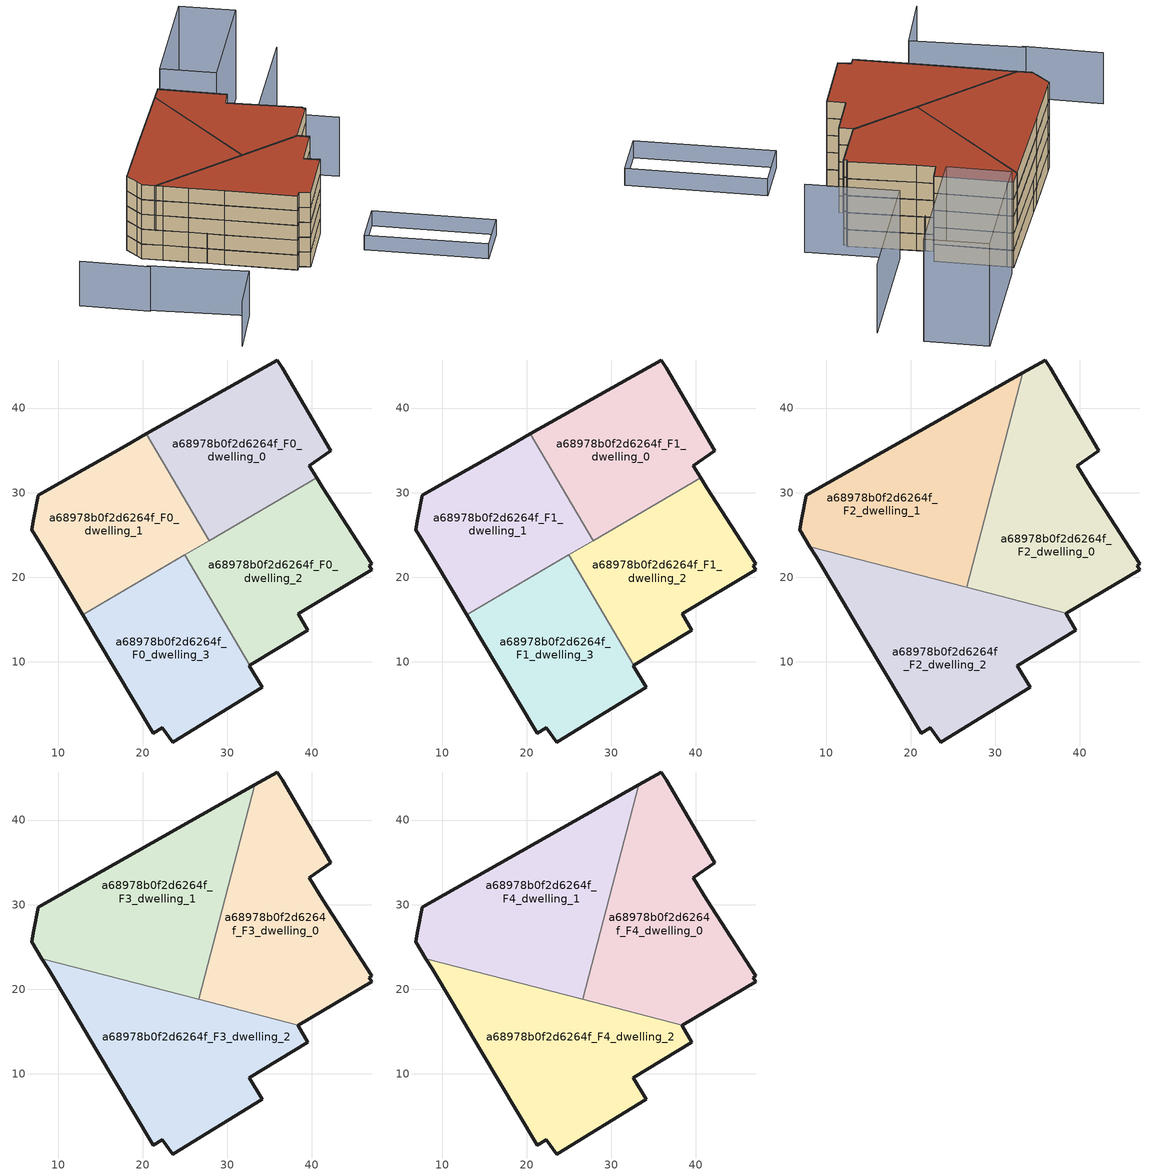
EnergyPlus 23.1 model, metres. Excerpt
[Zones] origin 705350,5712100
a68978b0f2d6264f_F0_dwelling_0
 floor ground (EU_floor_Construction): 40.54,31.78 39.67,33.19 42.21,34.93 36.46,44.74 35.92,45.68 20.44,36.95 27.83,24.33 z0
 wall outside (EU_wall_Construction): 20.44,36.95 35.92,45.68 36.46,44.74 42.21,34.93 39.67,33.19 40.54,31.78 z0:3
 wall to a68978b0f2d6264f_F0_dwelling_1 (EU_wall_Construction): 27.83,24.33 20.44,36.95 z0:3
 wall to a68978b0f2d6264f_F0_dwelling_2 (EU_wall_Construction): 40.54,31.78 27.83,24.33 z0:3
a68978b0f2d6264f_F0_dwelling_1
 floor ground (EU_floor_Construction): 27.83,24.33 20.44,36.95 17.96,35.55 8.89,30.38 7.67,29.69 7.14,26.95 6.87,25.64 8.83,22.4 11.19,18.45 12.89,15.58 z0
 wall outside (EU_wall_Construction): 12.89,15.58 11.19,18.45 8.83,22.4 6.87,25.64 7.14,26.95 7.67,29.69 8.89,30.38 17.96,35.55 20.44,36.95 z0:3
 wall to a68978b0f2d6264f_F0_dwelling_3 (EU_wall_Construction): 24.97,22.65 12.89,15.58 z0:3
 wall to a68978b0f2d6264f_F0_dwelling_2 (EU_wall_Construction): 27.83,24.34 24.96,22.66 z0:3
a68978b0f2d6264f_F0_dwelling_2
 floor ground (EU_floor_Construction): 39.5,13.75 38.37,15.71 47.05,20.87 46.75,21.37 47.07,21.58 41.27,30.59 40.54,31.78 24.96,22.66 32.64,9.57 z0
 wall outside (EU_wall_Construction): 40.54,31.78 41.27,30.59 47.07,21.58 46.75,21.37 47.05,20.87 38.37,15.71 39.5,13.75 32.64,9.57 z0:3
 wall to a68978b0f2d6264f_F0_dwelling_3 (EU_wall_Construction): 32.64,9.57 24.96,22.66 z0:3
a68978b0f2d6264f_F0_dwelling_3
 floor ground (EU_floor_Construction): 34.15,7.01 32.57,9.53 32.64,9.57 24.96,22.66 12.89,15.58 14.52,12.82 21.22,1.58 22.31,2.22 23.54,0.52 z0
 wall outside (EU_wall_Construction): 32.64,9.57 32.57,9.53 34.15,7.01 23.54,0.52 22.31,2.22 21.22,1.58 14.52,12.82 12.89,15.58 z0:3
a68978b0f2d6264f_F1_dwelling_0
 floor to a68978b0f2d6264f_F0_dwelling_0 (EU_floor_Construction): 40.54,31.78 39.67,33.19 42.21,34.93 36.46,44.74 35.92,45.68 20.44,36.95 27.83,24.33 z3
 wall outside (EU_wall_Construction): 20.44,36.95 35.92,45.68 36.46,44.74 42.21,34.93 39.67,33.19 40.54,31.78 z3:6
 wall to a68978b0f2d6264f_F1_dwelling_1 (EU_wall_Construction): 27.83,24.33 20.44,36.95 z3:6
 wall to a68978b0f2d6264f_F1_dwelling_2 (EU_wall_Construction): 40.54,31.78 27.83,24.33 z3:6
a68978b0f2d6264f_F1_dwelling_1
 floor to a68978b0f2d6264f_F0_dwelling_1 (EU_floor_Construction): 27.83,24.33 20.44,36.95 17.96,35.55 8.89,30.38 7.67,29.69 7.14,26.95 6.87,25.64 8.83,22.4 11.19,18.45 12.89,15.58 z3
 wall outside (EU_wall_Construction): 12.89,15.58 11.19,18.45 8.83,22.4 6.87,25.64 7.14,26.95 7.67,29.69 8.89,30.38 17.96,35.55 20.44,36.95 z3:6
 wall to a68978b0f2d6264f_F1_dwelling_3 (EU_wall_Construction): 24.97,22.65 12.89,15.58 z3:6
 wall to a68978b0f2d6264f_F1_dwelling_2 (EU_wall_Construction): 27.83,24.34 24.96,22.66 z3:6
a68978b0f2d6264f_F1_dwelling_2
 floor to a68978b0f2d6264f_F0_dwelling_2 (EU_floor_Construction): 39.5,13.75 38.37,15.71 47.05,20.87 46.75,21.37 47.07,21.58 41.27,30.59 40.54,31.78 24.96,22.66 32.64,9.57 z3
 wall outside (EU_wall_Construction): 40.54,31.78 41.27,30.59 47.07,21.58 46.75,21.37 47.05,20.87 38.37,15.71 39.5,13.75 32.64,9.57 z3:6
 wall to a68978b0f2d6264f_F1_dwelling_3 (EU_wall_Construction): 32.64,9.57 24.96,22.66 z3:6
a68978b0f2d6264f_F1_dwelling_3
 floor to a68978b0f2d6264f_F0_dwelling_3 (EU_floor_Construction): 34.15,7.01 32.57,9.53 32.64,9.57 24.96,22.66 12.89,15.58 14.52,12.82 21.22,1.58 22.31,2.22 23.54,0.52 z3
 wall outside (EU_wall_Construction): 32.64,9.57 32.57,9.53 34.15,7.01 23.54,0.52 22.31,2.22 21.22,1.58 14.52,12.82 12.89,15.58 z3:6
a68978b0f2d6264f_F2_dwelling_0
 floor to a68978b0f2d6264f_F1_dwelling_0 (EU_floor_Construction): 40.54,31.78 39.67,33.19 42.21,34.93 36.46,44.74 35.92,45.68 33.26,44.18 28.12,24.51 z6
 floor to a68978b0f2d6264f_F1_dwelling_2 (EU_floor_Construction): 47.05,20.87 46.75,21.37 47.07,21.58 41.27,30.59 40.54,31.78 28.12,24.51 26.82,19.5 27.34,18.61 38.39,15.72 z6
 floor to a68978b0f2d6264f_F1_dwelling_3 (EU_floor_Construction): 27.34,18.61 26.82,19.5 26.63,18.79 z6
 wall outside (EU_wall_Construction): 33.26,44.18 35.92,45.68 36.46,44.74 42.21,34.93 39.67,33.19 41.27,30.59 47.07,21.58 46.75,21.37 47.05,20.87 38.39,15.72 z6:9
 wall to a68978b0f2d6264f_F2_dwelling_1 (EU_wall_Construction): 26.63,18.79 33.26,44.18 z6:9
 wall to a68978b0f2d6264f_F2_dwelling_2 (EU_wall_Construction): 38.39,15.72 26.63,18.79 z6:9
a68978b0f2d6264f_F2_dwelling_1
 floor to a68978b0f2d6264f_F1_dwelling_1 (EU_floor_Construction): 27.83,24.33 20.44,36.95 17.96,35.55 8.89,30.38 7.67,29.69 7.14,26.95 6.87,25.64 8.08,23.63 20.92,20.28 z6
 floor to a68978b0f2d6264f_F1_dwelling_0 (EU_floor_Construction): 28.12,24.51 33.26,44.18 20.44,36.95 27.83,24.33 z6
 floor to a68978b0f2d6264f_F1_dwelling_3 (EU_floor_Construction): 26.63,18.79 26.82,19.5 24.97,22.65 20.92,20.28 z6
 floor to a68978b0f2d6264f_F1_dwelling_2 (EU_floor_Construction): 26.82,19.5 28.12,24.51 24.97,22.65 z6
 wall outside (EU_wall_Construction): 8.08,23.63 6.87,25.64 7.14,26.95 7.67,29.69 8.89,30.38 17.96,35.55 33.26,44.18 z6:9
 wall to a68978b0f2d6264f_F2_dwelling_2 (EU_wall_Construction): 26.63,18.79 8.08,23.63 z6:9
a68978b0f2d6264f_F2_dwelling_2
 floor to a68978b0f2d6264f_F1_dwelling_2 (EU_floor_Construction): 39.5,13.75 38.37,15.71 38.39,15.72 27.34,18.61 32.64,9.57 z6
 floor to a68978b0f2d6264f_F1_dwelling_3 (EU_floor_Construction): 34.15,7.01 32.57,9.53 32.64,9.57 27.34,18.61 20.92,20.28 12.89,15.58 14.52,12.82 21.22,1.58 22.31,2.22 23.54,0.52 z6
 floor to a68978b0f2d6264f_F1_dwelling_1 (EU_floor_Construction): 20.92,20.28 8.08,23.63 8.83,22.4 11.19,18.45 12.89,15.58 z6
 wall outside (EU_wall_Construction): 38.39,15.72 38.37,15.71 39.5,13.75 32.57,9.53 34.15,7.01 23.54,0.52 22.31,2.22 21.22,1.58 14.52,12.82 11.19,18.45 8.83,22.4 8.08,23.63 z6:9
a68978b0f2d6264f_F3_dwelling_0
 floor to a68978b0f2d6264f_F2_dwelling_0 (EU_floor_Construction): 47.05,20.87 46.75,21.37 47.07,21.58 41.27,30.59 39.67,33.19 42.21,34.93 36.46,44.74 35.92,45.68 33.26,44.18 26.63,18.79 38.39,15.72 z9
 wall outside (EU_wall_Construction): 33.26,44.18 35.92,45.68 36.46,44.74 42.21,34.93 39.67,33.19 41.27,30.59 47.07,21.58 46.75,21.37 47.05,20.87 38.39,15.72 z9:12
 wall to a68978b0f2d6264f_F3_dwelling_1 (EU_wall_Construction): 26.63,18.79 33.26,44.18 z9:12
 wall to a68978b0f2d6264f_F3_dwelling_2 (EU_wall_Construction): 38.39,15.72 26.63,18.79 z9:12
a68978b0f2d6264f_F3_dwelling_1
 floor to a68978b0f2d6264f_F2_dwelling_1 (EU_floor_Construction): 26.63,18.79 33.26,44.18 17.96,35.55 8.89,30.38 7.67,29.69 7.14,26.95 6.87,25.64 8.08,23.63 z9
 wall outside (EU_wall_Construction): 8.08,23.63 6.87,25.64 7.14,26.95 7.67,29.69 8.89,30.38 17.96,35.55 33.26,44.18 z9:12
 wall to a68978b0f2d6264f_F3_dwelling_2 (EU_wall_Construction): 26.63,18.79 8.08,23.63 z9:12
a68978b0f2d6264f_F3_dwelling_2
 floor to a68978b0f2d6264f_F2_dwelling_2 (EU_floor_Construction): 34.15,7.01 32.57,9.53 39.5,13.75 38.37,15.71 38.39,15.72 8.08,23.63 8.83,22.4 11.19,18.45 14.52,12.82 21.22,1.58 22.31,2.22 23.54,0.52 z9
 wall outside (EU_wall_Construction): 38.39,15.72 38.37,15.71 39.5,13.75 32.57,9.53 34.15,7.01 23.54,0.52 22.31,2.22 21.22,1.58 14.52,12.82 11.19,18.45 8.83,22.4 8.08,23.63 z9:12
a68978b0f2d6264f_F4_dwelling_0
 floor to a68978b0f2d6264f_F3_dwelling_0 (EU_floor_Construction): 47.05,20.87 46.75,21.37 47.07,21.58 41.27,30.59 39.67,33.19 42.21,34.93 36.46,44.74 35.92,45.68 33.26,44.18 26.63,18.79 38.39,15.72 z12
 wall outside (EU_wall_Construction): 33.26,44.18 35.92,45.68 36.46,44.74 42.21,34.93 39.67,33.19 41.27,30.59 47.07,21.58 46.75,21.37 47.05,20.87 38.39,15.72 z12:15
 wall to a68978b0f2d6264f_F4_dwelling_1 (EU_wall_Construction): 26.63,18.79 33.26,44.18 z12:15
 wall to a68978b0f2d6264f_F4_dwelling_2 (EU_wall_Construction): 38.39,15.72 26.63,18.79 z12:15
 roof outside (EU_roof_Construction): 36.46,44.74 42.21,34.93 39.67,33.19 41.27,30.59 47.07,21.58 46.75,21.37 47.05,20.87 38.39,15.72 26.63,18.79 33.26,44.18 35.92,45.68 z15
a68978b0f2d6264f_F4_dwelling_1
 floor to a68978b0f2d6264f_F3_dwelling_1 (EU_floor_Construction): 26.63,18.79 33.26,44.18 17.96,35.55 8.89,30.38 7.67,29.69 7.14,26.95 6.87,25.64 8.08,23.63 z12
 wall outside (EU_wall_Construction): 8.08,23.63 6.87,25.64 7.14,26.95 7.67,29.69 8.89,30.38 17.96,35.55 33.26,44.18 z12:15
 wall to a68978b0f2d6264f_F4_dwelling_2 (EU_wall_Construction): 26.63,18.79 8.08,23.63 z12:15
 roof outside (EU_roof_Construction): 33.26,44.18 26.63,18.79 8.08,23.63 6.87,25.64 7.14,26.95 7.67,29.69 8.89,30.38 17.96,35.55 z15
a68978b0f2d6264f_F4_dwelling_2
 floor to a68978b0f2d6264f_F3_dwelling_2 (EU_floor_Construction): 34.15,7.01 32.57,9.53 39.5,13.75 38.37,15.71 38.39,15.72 8.08,23.63 8.83,22.4 11.19,18.45 14.52,12.82 21.22,1.58 22.31,2.22 23.54,0.52 z12
 wall outside (EU_wall_Construction): 38.39,15.72 38.37,15.71 39.5,13.75 32.57,9.53 34.15,7.01 23.54,0.52 22.31,2.22 21.22,1.58 14.52,12.82 11.19,18.45 8.83,22.4 8.08,23.63 z12:15
 roof outside (EU_roof_Construction): 38.39,15.72 38.37,15.71 39.5,13.75 32.57,9.53 34.15,7.01 23.54,0.52 22.31,2.22 21.22,1.58 14.52,12.82 11.19,18.45 8.83,22.4 8.08,23.63 z15
shading: 45.9,-21.99 34.46,-2.86 / 34.46,-2.86 42.16,1.75 / 42.16,1.75 53.6,-17.38 / 53.6,-17.38 45.9,-21.99 z0:3; 52.49,17.65 44.91,30.33 / 44.91,30.33 65.31,42.51 z0:12; 62.89,49.87 42.89,37.9 / 42.89,37.9 37.63,46.69 / 37.63,46.69 57.64,58.66 / 57.64,58.66 62.89,49.87 z0:18; -7.11,12.89 2.81,-2.32 / 2.81,-2.32 -6.59,-8.45 / -13.35,23.25 -6.99,12.33 z0:9
[Building]
EU S2 Campaign: North Axis=0; Terrain=City; Solar Distribution=FullExterior
[Site:Location]
London: Latitude=51.5; Longitude=-0.5; Time Zone=0; Elevation=25
[SizingPeriod:WeatherFileDays]
AnnualSizingPeriod: Begin Month=1; Begin Day of Month=1; End Month=12; End Day of Month=31; Day of Week for Start Day=Monday; Use Weather File Daylight Saving Period=No; Use Weather File Rain and Snow Indicators=No
[MATERIAL]
EU_InternalMass_Material: Roughness=MediumRough; Thickness=0.1; Conductivity=1; Density=1800; Specific Heat=900; Thermal Absorptance=0.9; Solar Absorptance=0.7; Visible Absorptance=0.7
[MATERIAL:NOMASS] Roughness=MediumRough; Thermal Absorptance=0.9; Solar Absorptance=0.7; Visible Absorptance=0.7
Name | Thermal Resistance
EU_wall_NoMass | 1.04674
EU_roof_NoMass | 4.32442
EU_floor_NoMass | 2.04616
[CONSTRUCTION]
EU_wall_Construction: EU_wall_NoMass
EU_roof_Construction: EU_roof_NoMass
EU_floor_Construction: EU_floor_NoMass
EU_InternalMass_Construction: EU_InternalMass_Material
[ZONE] Type=1; Multiplier=1; Ceiling Height=autocalculate; Floor Area=autocalculate; Part of Total Floor Area=Yes
Name | Volume
a68978b0f2d6264f_F0_dwelling_0; a68978b0f2d6264f_F1_dwelling_0 | 755.218
a68978b0f2d6264f_F2_dwelling_0; a68978b0f2d6264f_F3_dwelling_0; a68978b0f2d6264f_F4_dwelling_0 | 1007
a68978b0f2d6264f_F0_dwelling_1; a68978b0f2d6264f_F1_dwelling_1 | 755.216
a68978b0f2d6264f_F2_dwelling_1; a68978b0f2d6264f_F3_dwelling_1; a68978b0f2d6264f_F4_dwelling_1 | 1006.97
a68978b0f2d6264f_F0_dwelling_2; a68978b0f2d6264f_F1_dwelling_2 | 755.235
a68978b0f2d6264f_F2_dwelling_2; a68978b0f2d6264f_F3_dwelling_2; a68978b0f2d6264f_F4_dwelling_2 | 1006.95
a68978b0f2d6264f_F0_dwelling_3; a68978b0f2d6264f_F1_dwelling_3 | 755.229
[INTERNALMASS] Construction=EU_InternalMass_Construction
Name | Zone or ZoneList | Surface Area
a68978b0f2d6264f_F0_dwelling_0_EU_InternalMass | a68978b0f2d6264f_F0_dwelling_0 | 251.739
a68978b0f2d6264f_F0_dwelling_1_EU_InternalMass | a68978b0f2d6264f_F0_dwelling_1 | 251.739
a68978b0f2d6264f_F0_dwelling_2_EU_InternalMass | a68978b0f2d6264f_F0_dwelling_2 | 251.745
a68978b0f2d6264f_F0_dwelling_3_EU_InternalMass | a68978b0f2d6264f_F0_dwelling_3 | 251.743
a68978b0f2d6264f_F1_dwelling_0_EU_InternalMass | a68978b0f2d6264f_F1_dwelling_0 | 251.739
a68978b0f2d6264f_F1_dwelling_1_EU_InternalMass | a68978b0f2d6264f_F1_dwelling_1 | 251.739
a68978b0f2d6264f_F1_dwelling_2_EU_InternalMass | a68978b0f2d6264f_F1_dwelling_2 | 251.745
a68978b0f2d6264f_F1_dwelling_3_EU_InternalMass | a68978b0f2d6264f_F1_dwelling_3 | 251.743
a68978b0f2d6264f_F2_dwelling_0_EU_InternalMass | a68978b0f2d6264f_F2_dwelling_0 | 335.665
a68978b0f2d6264f_F2_dwelling_1_EU_InternalMass | a68978b0f2d6264f_F2_dwelling_1 | 335.653
a68978b0f2d6264f_F2_dwelling_2_EU_InternalMass | a68978b0f2d6264f_F2_dwelling_2 | 335.651
a68978b0f2d6264f_F3_dwelling_0_EU_InternalMass | a68978b0f2d6264f_F3_dwelling_0 | 335.665
a68978b0f2d6264f_F3_dwelling_1_EU_InternalMass | a68978b0f2d6264f_F3_dwelling_1 | 335.653
a68978b0f2d6264f_F3_dwelling_2_EU_InternalMass | a68978b0f2d6264f_F3_dwelling_2 | 335.651
a68978b0f2d6264f_F4_dwelling_0_EU_InternalMass | a68978b0f2d6264f_F4_dwelling_0 | 335.665
a68978b0f2d6264f_F4_dwelling_1_EU_InternalMass | a68978b0f2d6264f_F4_dwelling_1 | 335.653
a68978b0f2d6264f_F4_dwelling_2_EU_InternalMass | a68978b0f2d6264f_F4_dwelling_2 | 335.651
[OTHEREQUIPMENT] Fuel Type=Electricity; Design Level Calculation Method=Watts/Area; Power per Zone Floor Area=1; Fraction Latent=0; Fraction Radiant=0; Fraction Lost=0; Carbon Dioxide Generation Rate=0; EndUse Subcategory=EU_Step8_InternalGains
Name | Zone or ZoneList or Space or SpaceList | Schedule
EU_Step8_InternalGain_a68978b0f2d6264f_F0_dwelling_0_f000 | a68978b0f2d6264f_F0_dwelling_0 | EU_Step8_GainSchedule_a68978b0f2d6264f_F0_dwelling_0_f000
EU_Step8_InternalGain_a68978b0f2d6264f_F0_dwelling_1_f000 | a68978b0f2d6264f_F0_dwelling_1 | EU_Step8_GainSchedule_a68978b0f2d6264f_F0_dwelling_1_f000
EU_Step8_InternalGain_a68978b0f2d6264f_F0_dwelling_2_f000 | a68978b0f2d6264f_F0_dwelling_2 | EU_Step8_GainSchedule_a68978b0f2d6264f_F0_dwelling_2_f000
EU_Step8_InternalGain_a68978b0f2d6264f_F0_dwelling_3_f000 | a68978b0f2d6264f_F0_dwelling_3 | EU_Step8_GainSchedule_a68978b0f2d6264f_F0_dwelling_3_f000
EU_Step8_InternalGain_a68978b0f2d6264f_F1_dwelling_0_f000 | a68978b0f2d6264f_F1_dwelling_0 | EU_Step8_GainSchedule_a68978b0f2d6264f_F1_dwelling_0_f000
EU_Step8_InternalGain_a68978b0f2d6264f_F1_dwelling_1_f000 | a68978b0f2d6264f_F1_dwelling_1 | EU_Step8_GainSchedule_a68978b0f2d6264f_F1_dwelling_1_f000
EU_Step8_InternalGain_a68978b0f2d6264f_F1_dwelling_2_f000 | a68978b0f2d6264f_F1_dwelling_2 | EU_Step8_GainSchedule_a68978b0f2d6264f_F1_dwelling_2_f000
EU_Step8_InternalGain_a68978b0f2d6264f_F1_dwelling_3_f000 | a68978b0f2d6264f_F1_dwelling_3 | EU_Step8_GainSchedule_a68978b0f2d6264f_F1_dwelling_3_f000
EU_Step8_InternalGain_a68978b0f2d6264f_F2_dwelling_0_f000 | a68978b0f2d6264f_F2_dwelling_0 | EU_Step8_GainSchedule_a68978b0f2d6264f_F2_dwelling_0_f000
EU_Step8_InternalGain_a68978b0f2d6264f_F2_dwelling_1_f000 | a68978b0f2d6264f_F2_dwelling_1 | EU_Step8_GainSchedule_a68978b0f2d6264f_F2_dwelling_1_f000
EU_Step8_InternalGain_a68978b0f2d6264f_F2_dwelling_2_f000 | a68978b0f2d6264f_F2_dwelling_2 | EU_Step8_GainSchedule_a68978b0f2d6264f_F2_dwelling_2_f000
EU_Step8_InternalGain_a68978b0f2d6264f_F3_dwelling_0_f000 | a68978b0f2d6264f_F3_dwelling_0 | EU_Step8_GainSchedule_a68978b0f2d6264f_F3_dwelling_0_f000
EU_Step8_InternalGain_a68978b0f2d6264f_F3_dwelling_1_f000 | a68978b0f2d6264f_F3_dwelling_1 | EU_Step8_GainSchedule_a68978b0f2d6264f_F3_dwelling_1_f000
EU_Step8_InternalGain_a68978b0f2d6264f_F3_dwelling_2_f000 | a68978b0f2d6264f_F3_dwelling_2 | EU_Step8_GainSchedule_a68978b0f2d6264f_F3_dwelling_2_f000
EU_Step8_InternalGain_a68978b0f2d6264f_F4_dwelling_0_f000 | a68978b0f2d6264f_F4_dwelling_0 | EU_Step8_GainSchedule_a68978b0f2d6264f_F4_dwelling_0_f000
EU_Step8_InternalGain_a68978b0f2d6264f_F4_dwelling_1_f000 | a68978b0f2d6264f_F4_dwelling_1 | EU_Step8_GainSchedule_a68978b0f2d6264f_F4_dwelling_1_f000
EU_Step8_InternalGain_a68978b0f2d6264f_F4_dwelling_2_f000 | a68978b0f2d6264f_F4_dwelling_2 | EU_Step8_GainSchedule_a68978b0f2d6264f_F4_dwelling_2_f000
[ZONEVENTILATION:DESIGNFLOWRATE] Schedule=EU_AlwaysOn; Design Flow Rate Calculation Method=AirChanges/Hour; Air Changes per Hour=0.488719; Ventilation Type=Natural; Fan Pressure Rise=0; Fan Total Efficiency=1; Constant Term Coefficient=1; Temperature Term Coefficient=0; Velocity Term Coefficient=0; Velocity Squared Term Coefficient=0; Minimum Indoor Temperature=-100; Maximum Indoor Temperature=100; Delta Temperature=-100; Minimum Outdoor Temperature=-100; Maximum Outdoor Temperature=100; Maximum Wind Speed=40
Name | Zone or ZoneList or Space or SpaceList
EU_ConstantAir_a68978b0f2d6264f_F0_dwelling_0 | a68978b0f2d6264f_F0_dwelling_0
EU_ConstantAir_a68978b0f2d6264f_F0_dwelling_1 | a68978b0f2d6264f_F0_dwelling_1
EU_ConstantAir_a68978b0f2d6264f_F0_dwelling_2 | a68978b0f2d6264f_F0_dwelling_2
EU_ConstantAir_a68978b0f2d6264f_F0_dwelling_3 | a68978b0f2d6264f_F0_dwelling_3
EU_ConstantAir_a68978b0f2d6264f_F1_dwelling_0 | a68978b0f2d6264f_F1_dwelling_0
EU_ConstantAir_a68978b0f2d6264f_F1_dwelling_1 | a68978b0f2d6264f_F1_dwelling_1
EU_ConstantAir_a68978b0f2d6264f_F1_dwelling_2 | a68978b0f2d6264f_F1_dwelling_2
EU_ConstantAir_a68978b0f2d6264f_F1_dwelling_3 | a68978b0f2d6264f_F1_dwelling_3
EU_ConstantAir_a68978b0f2d6264f_F2_dwelling_0 | a68978b0f2d6264f_F2_dwelling_0
EU_ConstantAir_a68978b0f2d6264f_F2_dwelling_1 | a68978b0f2d6264f_F2_dwelling_1
EU_ConstantAir_a68978b0f2d6264f_F2_dwelling_2 | a68978b0f2d6264f_F2_dwelling_2
EU_ConstantAir_a68978b0f2d6264f_F3_dwelling_0 | a68978b0f2d6264f_F3_dwelling_0
EU_ConstantAir_a68978b0f2d6264f_F3_dwelling_1 | a68978b0f2d6264f_F3_dwelling_1
EU_ConstantAir_a68978b0f2d6264f_F3_dwelling_2 | a68978b0f2d6264f_F3_dwelling_2
EU_ConstantAir_a68978b0f2d6264f_F4_dwelling_0 | a68978b0f2d6264f_F4_dwelling_0
EU_ConstantAir_a68978b0f2d6264f_F4_dwelling_1 | a68978b0f2d6264f_F4_dwelling_1
EU_ConstantAir_a68978b0f2d6264f_F4_dwelling_2 | a68978b0f2d6264f_F4_dwelling_2
[HVACTEMPLATE:THERMOSTAT] Constant Heating Setpoint=20; Constant Cooling Setpoint=50
EU_HeatOnly_a68978b0f2d6264f_F0_dwelling_0; EU_HeatOnly_a68978b0f2d6264f_F0_dwelling_1; EU_HeatOnly_a68978b0f2d6264f_F0_dwelling_2; EU_HeatOnly_a68978b0f2d6264f_F0_dwelling_3; EU_HeatOnly_a68978b0f2d6264f_F1_dwelling_0; EU_HeatOnly_a68978b0f2d6264f_F1_dwelling_1; EU_HeatOnly_a68978b0f2d6264f_F1_dwelling_2; EU_HeatOnly_a68978b0f2d6264f_F1_dwelling_3; EU_HeatOnly_a68978b0f2d6264f_F2_dwelling_0; EU_HeatOnly_a68978b0f2d6264f_F2_dwelling_1; EU_HeatOnly_a68978b0f2d6264f_F2_dwelling_2; EU_HeatOnly_a68978b0f2d6264f_F3_dwelling_0; EU_HeatOnly_a68978b0f2d6264f_F3_dwelling_1; EU_HeatOnly_a68978b0f2d6264f_F3_dwelling_2; EU_HeatOnly_a68978b0f2d6264f_F4_dwelling_0; EU_HeatOnly_a68978b0f2d6264f_F4_dwelling_1; EU_HeatOnly_a68978b0f2d6264f_F4_dwelling_2
[HVACTEMPLATE:ZONE:IDEALLOADSAIRSYSTEM] System Availability Schedule=EU_AlwaysOn; Maximum Heating Supply Air Temperature=50; Minimum Cooling Supply Air Temperature=13; Maximum Heating Supply Air Humidity Ratio=0.0156; Minimum Cooling Supply Air Humidity Ratio=0.0077; Heating Limit=NoLimit; Cooling Limit=NoLimit; Heating Availability Schedule=EU_AlwaysOn; Cooling Availability Schedule=EU_CoolingOff; Dehumidification Control Type=ConstantSensibleHeatRatio; Cooling Sensible Heat Ratio=0.7; Dehumidification Setpoint=60; Humidification Control Type=None; Humidification Setpoint=30; Outdoor Air Method=None; Outdoor Air Flow Rate per Person=0.00944; Outdoor Air Flow Rate per Zone Floor Area=0; Outdoor Air Flow Rate per Zone=0; Demand Controlled Ventilation Type=None; Outdoor Air Economizer Type=NoEconomizer; Heat Recovery Type=None; Sensible Heat Recovery Effectiveness=0.7; Latent Heat Recovery Effectiveness=0.65
Name | Template Thermostat
a68978b0f2d6264f_F0_dwelling_0 | EU_HeatOnly_a68978b0f2d6264f_F0_dwelling_0
a68978b0f2d6264f_F0_dwelling_1 | EU_HeatOnly_a68978b0f2d6264f_F0_dwelling_1
a68978b0f2d6264f_F0_dwelling_2 | EU_HeatOnly_a68978b0f2d6264f_F0_dwelling_2
a68978b0f2d6264f_F0_dwelling_3 | EU_HeatOnly_a68978b0f2d6264f_F0_dwelling_3
a68978b0f2d6264f_F1_dwelling_0 | EU_HeatOnly_a68978b0f2d6264f_F1_dwelling_0
a68978b0f2d6264f_F1_dwelling_1 | EU_HeatOnly_a68978b0f2d6264f_F1_dwelling_1
a68978b0f2d6264f_F1_dwelling_2 | EU_HeatOnly_a68978b0f2d6264f_F1_dwelling_2
a68978b0f2d6264f_F1_dwelling_3 | EU_HeatOnly_a68978b0f2d6264f_F1_dwelling_3
a68978b0f2d6264f_F2_dwelling_0 | EU_HeatOnly_a68978b0f2d6264f_F2_dwelling_0
a68978b0f2d6264f_F2_dwelling_1 | EU_HeatOnly_a68978b0f2d6264f_F2_dwelling_1
a68978b0f2d6264f_F2_dwelling_2 | EU_HeatOnly_a68978b0f2d6264f_F2_dwelling_2
a68978b0f2d6264f_F3_dwelling_0 | EU_HeatOnly_a68978b0f2d6264f_F3_dwelling_0
a68978b0f2d6264f_F3_dwelling_1 | EU_HeatOnly_a68978b0f2d6264f_F3_dwelling_1
a68978b0f2d6264f_F3_dwelling_2 | EU_HeatOnly_a68978b0f2d6264f_F3_dwelling_2
a68978b0f2d6264f_F4_dwelling_0 | EU_HeatOnly_a68978b0f2d6264f_F4_dwelling_0
a68978b0f2d6264f_F4_dwelling_1 | EU_HeatOnly_a68978b0f2d6264f_F4_dwelling_1
a68978b0f2d6264f_F4_dwelling_2 | EU_HeatOnly_a68978b0f2d6264f_F4_dwelling_2
[SIZING:ZONE] Zone Cooling Design Supply Air Temperature Input Method=SupplyAirTemperature; Zone Cooling Design Supply Air Temperature=13; Zone Heating Design Supply Air Temperature Input Method=SupplyAirTemperature; Zone Heating Design Supply Air Temperature=50; Zone Cooling Design Supply Air Humidity Ratio=0.008; Zone Heating Design Supply Air Humidity Ratio=0.008; Cooling Design Air Flow Method=DesignDay; Cooling Design Air Flow Rate=0; Cooling Minimum Air Flow per Zone Floor Area=0.000762; Cooling Minimum Air Flow=0; Cooling Minimum Air Flow Fraction=0.2; Heating Design Air Flow Method=DesignDay; Heating Design Air Flow Rate=0; Heating Maximum Air Flow per Zone Floor Area=0.002032; Heating Maximum Air Flow=0.141576; Heating Maximum Air Flow Fraction=0.3; Account for Dedicated Outdoor Air System=No; Dedicated Outdoor Air System Control Strategy=NeutralSupplyAir; Dedicated Outdoor Air Low Setpoint Temperature for Design=autosize; Dedicated Outdoor Air High Setpoint Temperature for Design=autosize; Zone Load Sizing Method=Sensible Load Only No Latent Load; Zone Latent Cooling Design Supply Air Humidity Ratio Input Method=HumidityRatioDifference; Zone Cooling Design Supply Air Humidity Ratio Difference=0.005; Zone Latent Heating Design Supply Air Humidity Ratio Input Method=HumidityRatioDifference; Zone Humidification Design Supply Air Humidity Ratio Difference=0.005
a68978b0f2d6264f_F0_dwelling_0; a68978b0f2d6264f_F0_dwelling_1; a68978b0f2d6264f_F0_dwelling_2; a68978b0f2d6264f_F0_dwelling_3; a68978b0f2d6264f_F1_dwelling_0; a68978b0f2d6264f_F1_dwelling_1; a68978b0f2d6264f_F1_dwelling_2; a68978b0f2d6264f_F1_dwelling_3; a68978b0f2d6264f_F2_dwelling_0; a68978b0f2d6264f_F2_dwelling_1; a68978b0f2d6264f_F2_dwelling_2; a68978b0f2d6264f_F3_dwelling_0; a68978b0f2d6264f_F3_dwelling_1; a68978b0f2d6264f_F3_dwelling_2; a68978b0f2d6264f_F4_dwelling_0; a68978b0f2d6264f_F4_dwelling_1; a68978b0f2d6264f_F4_dwelling_2
[SCHEDULE:CONSTANT]
Name | Hourly Value
EU_AlwaysOn | 1
EU_CoolingOff | 0
[SCHEDULE:FILE] Column Number=1; Rows to Skip at Top=0; Number of Hours of Data=8760; Column Separator=Comma; Interpolate to Timestep=No; Minutes per Item=60; Adjust Schedule for Daylight Savings=Yes
Name | File
EU_Step8_GainSchedule_a68978b0f2d6264f_F0_dwelling_0_f000 | ../../schedules/a68978b0f2d6264f/a68978b0f2d6264f_F0_dwelling_0_f000_gain.csv
EU_Step8_GainSchedule_a68978b0f2d6264f_F0_dwelling_1_f000 | ../../schedules/a68978b0f2d6264f/a68978b0f2d6264f_F0_dwelling_1_f000_gain.csv
EU_Step8_GainSchedule_a68978b0f2d6264f_F0_dwelling_2_f000 | ../../schedules/a68978b0f2d6264f/a68978b0f2d6264f_F0_dwelling_2_f000_gain.csv
EU_Step8_GainSchedule_a68978b0f2d6264f_F0_dwelling_3_f000 | ../../schedules/a68978b0f2d6264f/a68978b0f2d6264f_F0_dwelling_3_f000_gain.csv
EU_Step8_GainSchedule_a68978b0f2d6264f_F1_dwelling_0_f000 | ../../schedules/a68978b0f2d6264f/a68978b0f2d6264f_F1_dwelling_0_f000_gain.csv
EU_Step8_GainSchedule_a68978b0f2d6264f_F1_dwelling_1_f000 | ../../schedules/a68978b0f2d6264f/a68978b0f2d6264f_F1_dwelling_1_f000_gain.csv
EU_Step8_GainSchedule_a68978b0f2d6264f_F1_dwelling_2_f000 | ../../schedules/a68978b0f2d6264f/a68978b0f2d6264f_F1_dwelling_2_f000_gain.csv
EU_Step8_GainSchedule_a68978b0f2d6264f_F1_dwelling_3_f000 | ../../schedules/a68978b0f2d6264f/a68978b0f2d6264f_F1_dwelling_3_f000_gain.csv
EU_Step8_GainSchedule_a68978b0f2d6264f_F2_dwelling_0_f000 | ../../schedules/a68978b0f2d6264f/a68978b0f2d6264f_F2_dwelling_0_f000_gain.csv
EU_Step8_GainSchedule_a68978b0f2d6264f_F2_dwelling_1_f000 | ../../schedules/a68978b0f2d6264f/a68978b0f2d6264f_F2_dwelling_1_f000_gain.csv
EU_Step8_GainSchedule_a68978b0f2d6264f_F2_dwelling_2_f000 | ../../schedules/a68978b0f2d6264f/a68978b0f2d6264f_F2_dwelling_2_f000_gain.csv
EU_Step8_GainSchedule_a68978b0f2d6264f_F3_dwelling_0_f000 | ../../schedules/a68978b0f2d6264f/a68978b0f2d6264f_F3_dwelling_0_f000_gain.csv
EU_Step8_GainSchedule_a68978b0f2d6264f_F3_dwelling_1_f000 | ../../schedules/a68978b0f2d6264f/a68978b0f2d6264f_F3_dwelling_1_f000_gain.csv
EU_Step8_GainSchedule_a68978b0f2d6264f_F3_dwelling_2_f000 | ../../schedules/a68978b0f2d6264f/a68978b0f2d6264f_F3_dwelling_2_f000_gain.csv
EU_Step8_GainSchedule_a68978b0f2d6264f_F4_dwelling_0_f000 | ../../schedules/a68978b0f2d6264f/a68978b0f2d6264f_F4_dwelling_0_f000_gain.csv
EU_Step8_GainSchedule_a68978b0f2d6264f_F4_dwelling_1_f000 | ../../schedules/a68978b0f2d6264f/a68978b0f2d6264f_F4_dwelling_1_f000_gain.csv
EU_Step8_GainSchedule_a68978b0f2d6264f_F4_dwelling_2_f000 | ../../schedules/a68978b0f2d6264f/a68978b0f2d6264f_F4_dwelling_2_f000_gain.csv
